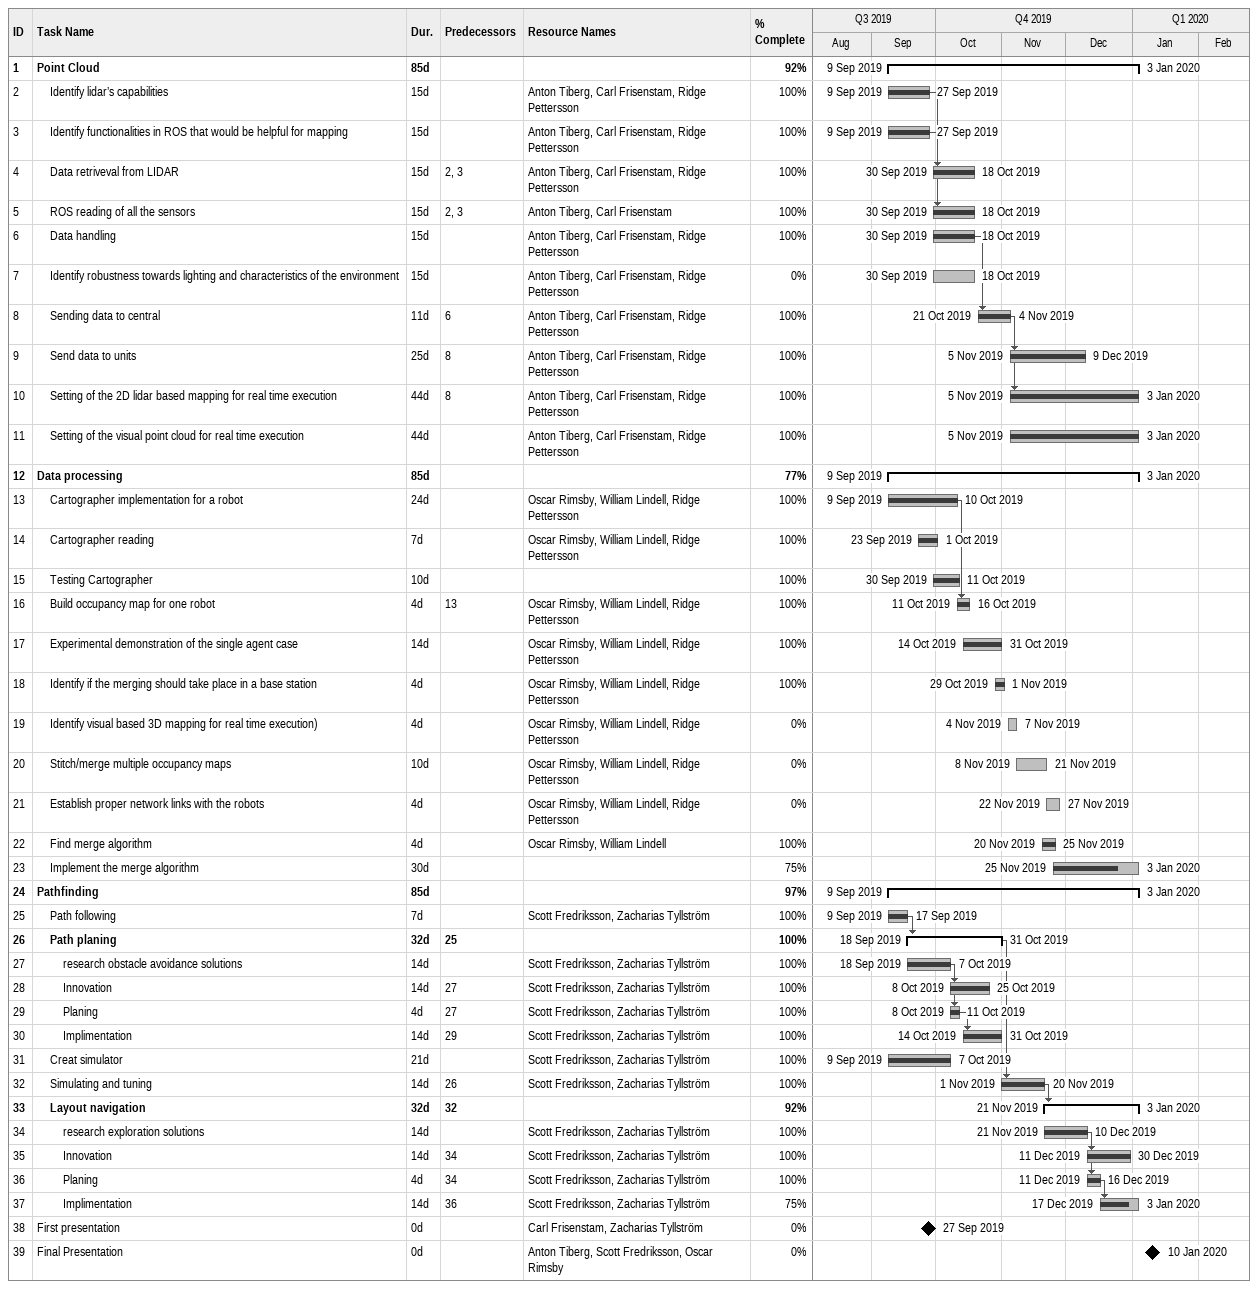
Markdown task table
| ID | Level | Task | Duration | Start | Finish | Predecessors | Resources | % complete |
|---|---|---|---|---|---|---|---|---|
| 1 | 1 | **Point Cloud** | 85d | 2019-09-09 | 2020-01-03 |  |  | 92 |
| 2 | 2 | Identify lidar’s capabilities | 15d | 2019-09-09 | 2019-09-27 |  | Anton Tiberg, Carl Frisenstam, Ridge Pettersson | 100 |
| 3 | 2 | Identify functionalities in ROS that would be helpful for mapping | 15d | 2019-09-09 | 2019-09-27 |  | Anton Tiberg, Carl Frisenstam, Ridge Pettersson | 100 |
| 4 | 2 | Data retriveval from LIDAR | 15d | 2019-09-30 | 2019-10-18 | 2, 3 | Anton Tiberg, Carl Frisenstam, Ridge Pettersson | 100 |
| 5 | 2 | ROS reading of all the sensors | 15d | 2019-09-30 | 2019-10-18 | 2, 3 | Anton Tiberg, Carl Frisenstam | 100 |
| 6 | 2 | Data handling | 15d | 2019-09-30 | 2019-10-18 |  | Anton Tiberg, Carl Frisenstam, Ridge Pettersson | 100 |
| 7 | 2 | Identify robustness towards lighting and characteristics of the environment | 15d | 2019-09-30 | 2019-10-18 |  | Anton Tiberg, Carl Frisenstam, Ridge Pettersson | 0 |
| 8 | 2 | Sending data to central | 11d | 2019-10-21 | 2019-11-04 | 6 | Anton Tiberg, Carl Frisenstam, Ridge Pettersson | 100 |
| 9 | 2 | Send data to units | 25d | 2019-11-05 | 2019-12-09 | 8 | Anton Tiberg, Carl Frisenstam, Ridge Pettersson | 100 |
| 10 | 2 | Setting of the 2D lidar based mapping for real time execution | 44d | 2019-11-05 | 2020-01-03 | 8 | Anton Tiberg, Carl Frisenstam, Ridge Pettersson | 100 |
| 11 | 2 | Setting of the visual point cloud for real time execution | 44d | 2019-11-05 | 2020-01-03 |  | Anton Tiberg, Carl Frisenstam, Ridge Pettersson | 100 |
| 12 | 1 | **Data processing** | 85d | 2019-09-09 | 2020-01-03 |  |  | 77 |
| 13 | 2 | Cartographer implementation for a robot | 24d | 2019-09-09 | 2019-10-10 |  | Oscar Rimsby, William Lindell, Ridge Pettersson | 100 |
| 14 | 2 | Cartographer reading | 7d | 2019-09-23 | 2019-10-01 |  | Oscar Rimsby, William Lindell, Ridge Pettersson | 100 |
| 15 | 2 | Testing Cartographer | 10d | 2019-09-30 | 2019-10-11 |  |  | 100 |
| 16 | 2 | Build occupancy map for one robot | 4d | 2019-10-11 | 2019-10-16 | 13 | Oscar Rimsby, William Lindell, Ridge Pettersson | 100 |
| 17 | 2 | Experimental demonstration of the single agent case | 14d | 2019-10-14 | 2019-10-31 |  | Oscar Rimsby, William Lindell, Ridge Pettersson | 100 |
| 18 | 2 | Identify if the merging should take place in a base station | 4d | 2019-10-29 | 2019-11-01 |  | Oscar Rimsby, William Lindell, Ridge Pettersson | 100 |
| 19 | 2 | Identify visual based 3D mapping for real time execution) | 4d | 2019-11-04 | 2019-11-07 |  | Oscar Rimsby, William Lindell, Ridge Pettersson | 0 |
| 20 | 2 | Stitch/merge multiple occupancy maps | 10d | 2019-11-08 | 2019-11-21 |  | Oscar Rimsby, William Lindell, Ridge Pettersson | 0 |
| 21 | 2 | Establish proper network links with the robots | 4d | 2019-11-22 | 2019-11-27 |  | Oscar Rimsby, William Lindell, Ridge Pettersson | 0 |
| 22 | 2 | Find merge algorithm | 4d | 2019-11-20 | 2019-11-25 |  | Oscar Rimsby, William Lindell | 100 |
| 23 | 2 | Implement the merge algorithm | 30d | 2019-11-25 | 2020-01-03 |  |  | 75 |
| 24 | 1 | **Pathfinding** | 85d | 2019-09-09 | 2020-01-03 |  |  | 97 |
| 25 | 2 | Path following | 7d | 2019-09-09 | 2019-09-17 |  | Scott Fredriksson, Zacharias Tyllström | 100 |
| 26 | 2 | **Path planing** | 32d | 2019-09-18 | 2019-10-31 | 25 |  | 100 |
| 27 | 3 | research obstacle avoidance solutions | 14d | 2019-09-18 | 2019-10-07 |  | Scott Fredriksson, Zacharias Tyllström | 100 |
| 28 | 3 | Innovation | 14d | 2019-10-08 | 2019-10-25 | 27 | Scott Fredriksson, Zacharias Tyllström | 100 |
| 29 | 3 | Planing | 4d | 2019-10-08 | 2019-10-11 | 27 | Scott Fredriksson, Zacharias Tyllström | 100 |
| 30 | 3 | Implimentation | 14d | 2019-10-14 | 2019-10-31 | 29 | Scott Fredriksson, Zacharias Tyllström | 100 |
| 31 | 2 | Creat simulator | 21d | 2019-09-09 | 2019-10-07 |  | Scott Fredriksson, Zacharias Tyllström | 100 |
| 32 | 2 | Simulating and tuning | 14d | 2019-11-01 | 2019-11-20 | 26 | Scott Fredriksson, Zacharias Tyllström | 100 |
| 33 | 2 | **Layout navigation** | 32d | 2019-11-21 | 2020-01-03 | 32 |  | 92 |
| 34 | 3 | research exploration solutions | 14d | 2019-11-21 | 2019-12-10 |  | Scott Fredriksson, Zacharias Tyllström | 100 |
| 35 | 3 | Innovation | 14d | 2019-12-11 | 2019-12-30 | 34 | Scott Fredriksson, Zacharias Tyllström | 100 |
| 36 | 3 | Planing | 4d | 2019-12-11 | 2019-12-16 | 34 | Scott Fredriksson, Zacharias Tyllström | 100 |
| 37 | 3 | Implimentation | 14d | 2019-12-17 | 2020-01-03 | 36 | Scott Fredriksson, Zacharias Tyllström | 75 |
| 38 | 1 | First presentation | 0d | 2019-09-27 | 2019-09-27 |  | Carl Frisenstam, Zacharias Tyllström | 0 |
| 39 | 1 | Final Presentation | 0d | 2020-01-10 | 2020-01-10 |  | Anton Tiberg, Scott Fredriksson, Oscar Rimsby | 0 |
